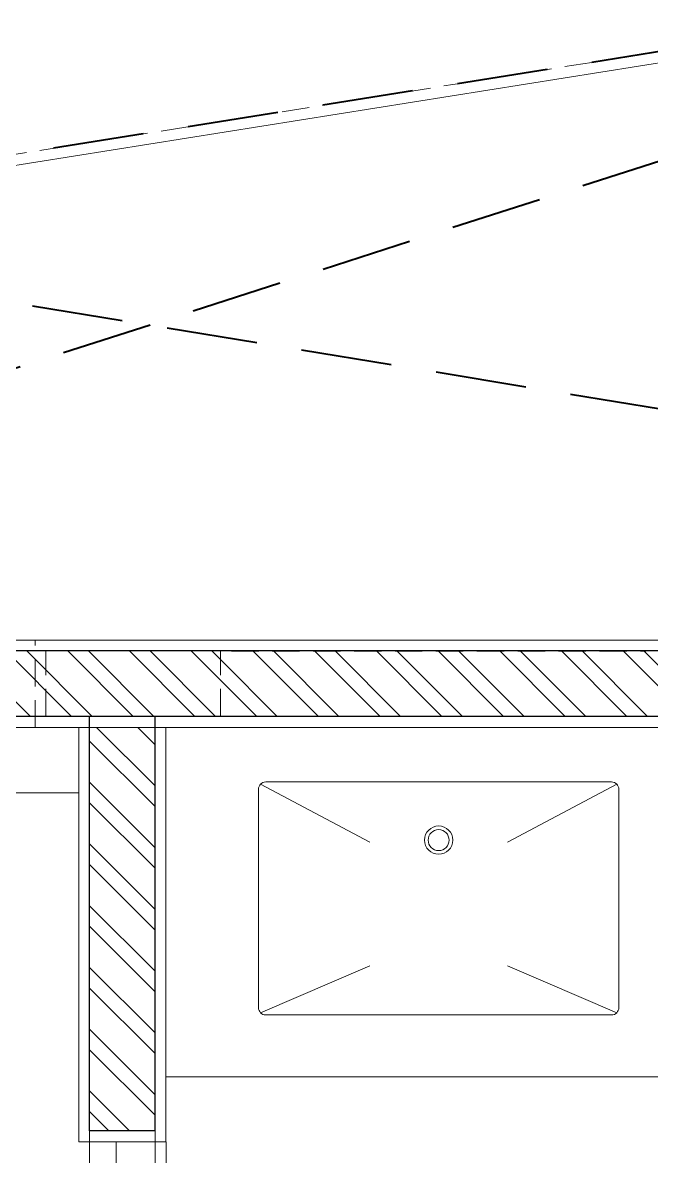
# Model space of a CAD drawing. Header units: inches. Extents: x -189347 to -188565, y -48525 to -47011.
# Drawn here: x -188935.8 to -188892.6, y -47161.1 to -47083.2 of the extents above; entities that cross this region are included whole.
import ezdxf

# ---------------------------------------------------------------- set-up
doc = ezdxf.new("R2010")
doc.units = ezdxf.units.IN
doc.header["$LTSCALE"] = 25
doc.header["$MEASUREMENT"] = 0
doc.linetypes.add('DASHED2', pattern=[0.375, 0.25, -0.125])
for name, color, linetype, lineweight in [('CWS', 180, 'Continuous', 18), ('elevation', 6, 'Continuous', 9), ('hidden', 7, 'DASHED2', 5), ('PLASTER LINE', 1, 'Continuous', 5), ('PP--BEAM', 104, 'DASHED2', 40), ('PP-TOILET 1', 5, 'Continuous', 9), ('PP-TOILET 2', 5, 'Continuous', 9), ('PP-WALL', 7, 'Continuous', 30), ('SANITARY', 212, 'Continuous', 5), ('sechatch', 8, 'Continuous', 0), ('WIN', 22, 'Continuous', 0)]:
    doc.layers.add(name, color=color, linetype=linetype, lineweight=lineweight)
pattern_1 = [(315, (1408.3737, -2979.543), (2.121320344, 2.121320344), []), (315, (1408.3737, -2980.957), (2.121320344, 2.121320344), [])]

# ---------------------------------------------------------------- blocks, each defined once
blk = doc.blocks.new('wb.')
at = {"layer": 'SANITARY', "ltscale": 30}
for p, q in [((-188919.442, -47135.539, -3021.381), (-188911.933, -47139.533, -3021.381)), ((-188894.956, -47135.539, -3021.381), (-188902.465, -47139.533, -3021.381)), ((-188919.442, -47151.253, -3021.381), (-188911.933, -47148.019, -3021.381)), ((-188894.956, -47151.253, -3021.381), (-188902.465, -47148.019, -3021.381))]:
    blk.add_line(p, q, dxfattribs=at)
blk.add_lwpolyline([(-188895.31, -47151.4), (-188919.088, -47151.4, -0.414214), (-188919.588, -47150.9), (-188919.588, -47135.892, -0.414214), (-188919.088, -47135.392), (-188895.31, -47135.392, -0.414214), (-188894.81, -47135.892), (-188894.81, -47150.9, -0.414214)], format="xyb", close=True, dxfattribs=at)
for radius in [0.971, 0.721]:
    blk.add_circle((-188907.199, -47139.392), radius, dxfattribs=at)
blk = doc.blocks.new('door')
at = {"layer": 'WIN'}
for points in [[(-188890.45, -47194.62), (-188890.45, -47164.12), (-188891.95, -47164.12), (-188891.95, -47194.62)], [(-188925.95, -47194.62), (-188923.95, -47194.62), (-188923.95, -47196.12), (-188923.45, -47196.12), (-188923.45, -47199.12), (-188923.95, -47199.12), (-188923.95, -47199.12), (-188925.95, -47199.12)], [(-188888.45, -47194.62), (-188890.45, -47194.62), (-188890.45, -47196.12), (-188890.95, -47196.12), (-188890.95, -47199.12), (-188890.45, -47199.12), (-188890.45, -47199.12), (-188888.45, -47199.12)]]:
    blk.add_lwpolyline(points, close=True, dxfattribs=at)
blk.add_arc((-188887.65, -47200.7), 36.81, 96.7084, 170.4863, dxfattribs=at)

msp = doc.modelspace()

# ---------------------------------------------------------------- hatches: boundary and pattern name
at = {"layer": 'sechatch', "ltscale": 30}
h = msp.add_hatch(dxfattribs=at)
h.set_pattern_fill('ANSI32,_O', color=256, scale=8, angle=270)
h.set_pattern_definition(pattern_1)
h.paths.add_polyline_path([(-188922.1991, -47126.3675), (-188977.6991, -47126.3675), (-188977.6991, -47130.8675), (-188922.1991, -47130.8675)])
h = msp.add_hatch(dxfattribs=at)
h.set_pattern_fill('ANSI32,_O', color=256, scale=8, angle=270)
h.set_pattern_definition(pattern_1)
h.paths.add_polyline_path([(-188836.6991, -47126.3675), (-188922.1991, -47126.3675), (-188922.1991, -47130.8675), (-188836.6991, -47130.8675)])
h = msp.add_hatch(dxfattribs=at)
h.set_pattern_fill('ANSI32,_O', color=6, scale=8, angle=270)
h.set_pattern_definition([(315, (1408.3737, -5979.543), (2.121320344, 2.121320344), []), (315, (1408.3737, -5980.957), (2.121320344, 2.121320344), [])])
h.paths.add_polyline_path([(-188926.6991, -47131.6494), (-188931.1991, -47131.6494), (-188931.1991, -47159.3675), (-188926.6991, -47159.3675)])

# ---------------------------------------------------------------- linework, layer by layer
at = {"layer": 'elevation'}
for p, q in [((-188967.9491, -47098.0679, 18.9371), (-188846.4491, -47078.7154, 18.9371)), ((-188972.4491, -47136.1494), (-188931.9491, -47136.1494))]:
    msp.add_line(p, q, dxfattribs=at)
at = {"layer": 'hidden', "ltscale": 0.3}
for p, q in [((-188967.9491, -47097.3085, 18.9371), (-188846.4491, -47077.9559, 18.9371)), ((-188934.9491, -47131.6494), (-188934.9491, -47125.6494)), ((-188934.1991, -47130.8675), (-188934.1991, -47126.3675)), ((-188922.1991, -47130.8675), (-188922.1991, -47126.3675)), ((-188921.4491, -47126.3994), (-188892.9491, -47126.3994))]:
    msp.add_line(p, q, dxfattribs=at)
at = {"layer": 'PLASTER LINE', "ltscale": 30}
for p, q in [((-188967.9491, -47125.6494), (-188846.4491, -47125.6494)), ((-188972.4491, -47131.6494), (-188841.9491, -47131.6494)), ((-188931.9491, -47160.1175), (-188931.9491, -47131.6494)), ((-188925.9491, -47160.1175), (-188925.9491, -47131.6494)), ((-188931.9491, -47160.1175), (-188925.9491, -47160.1175))]:
    msp.add_line(p, q, dxfattribs=at)
at = {"layer": 'PP--BEAM'}
for p, q in [((-188844.192, -47077.5959), (-188968.6991, -47097.4279)), ((-188968.6991, -47117.3675), (-188845.6991, -47077.836)), ((-188845.6991, -47117.3675, -40.966), (-188967.9607, -47097.3103, 18.9371))]:
    msp.add_line(p, q, dxfattribs=at)
at = {"layer": 'PP-TOILET 1', "ltscale": 30}
msp.add_lwpolyline([(-188973.1991, -47130.8675), (-188931.1991, -47130.8675), (-188931.1991, -47193.8675), (-188973.1991, -47193.8675)], close=True, dxfattribs=at)
at = {"layer": 'PP-TOILET 2', "ltscale": 30}
msp.add_lwpolyline([(-188926.6991, -47130.8675), (-188887.6991, -47130.8675), (-188887.6991, -47198.3675), (-188926.6991, -47198.3675)], close=True, dxfattribs=at)
at = {"layer": 'PP-WALL', "ltscale": 10}
for p, q in [((-188968.6991, -47126.3675, -1160.7034), (-188845.6991, -47126.3675, -40.966)), ((-188973.1991, -47130.8675), (-188841.1991, -47130.8675)), ((-188931.1991, -47159.3675), (-188931.1991, -47130.8675)), ((-188926.6991, -47159.3675), (-188926.6991, -47130.8675)), ((-188926.6991, -47159.3675), (-188931.1991, -47159.3675))]:
    msp.add_line(p, q, dxfattribs=at)
at = {"layer": 'SANITARY', "ltscale": 30}
msp.add_line((-188925.9491, -47155.6494), (-188888.4491, -47155.6494), dxfattribs=at)
msp.add_line((-188925.9491, -47155.6494), (-188888.4491, -47155.6494), dxfattribs=at)

# ---------------------------------------------------------------- block references
at = {"layer": 'CWS', "ltscale": 30}
msp.add_blockref('wb.', (0, 0), dxfattribs=at)
at = {"layer": 'CWS', "ltscale": 30, "xscale": 0.7600000000471172, "yscale": 0.7600000000471172, "zscale": 0.7600000000471172, "rotation": 90}
msp.add_blockref('door', (-224797.2784, 96395.1039), dxfattribs=at)

doc.saveas('drawing.dxf')
